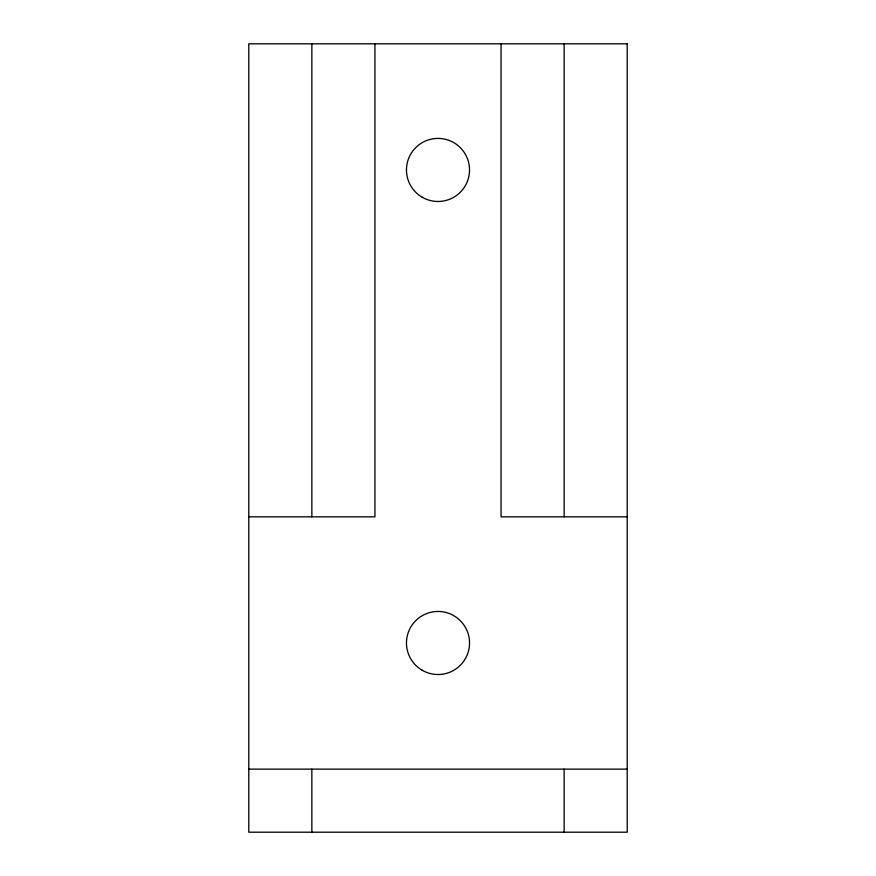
<?xml version="1.0" encoding="UTF-8"?>
<svg xmlns="http://www.w3.org/2000/svg" width="876" height="876" viewBox="0 0 876 876"><rect width="100%" height="100%" fill="white"/><g stroke="black" fill="none" stroke-linecap="round" stroke-linejoin="round"><path stroke-width="1.31" d="M248.784 516.84L374.928 516.84L374.928 43.8M627.216 516.84L501.072 516.84L501.072 43.8M248.784 769.128L627.216 769.128M564.144 43.8L564.144 516.84M564.144 769.128L564.144 832.2M311.856 43.8L311.856 516.84M311.856 769.128L311.856 832.2M627.216 43.8L248.784 43.8L248.784 832.2L627.216 832.2L627.216 43.8M422.232 670.293A31.536 31.536 0 0 0 469.536 642.984A31.536 31.536 0 0 0 422.232 615.675A31.536 31.536 0 0 0 422.232 670.293M422.232 197.253A31.536 31.536 0 0 0 469.536 169.944A31.536 31.536 0 0 0 422.232 142.635A31.536 31.536 0 0 0 422.232 197.253"/></g></svg>
